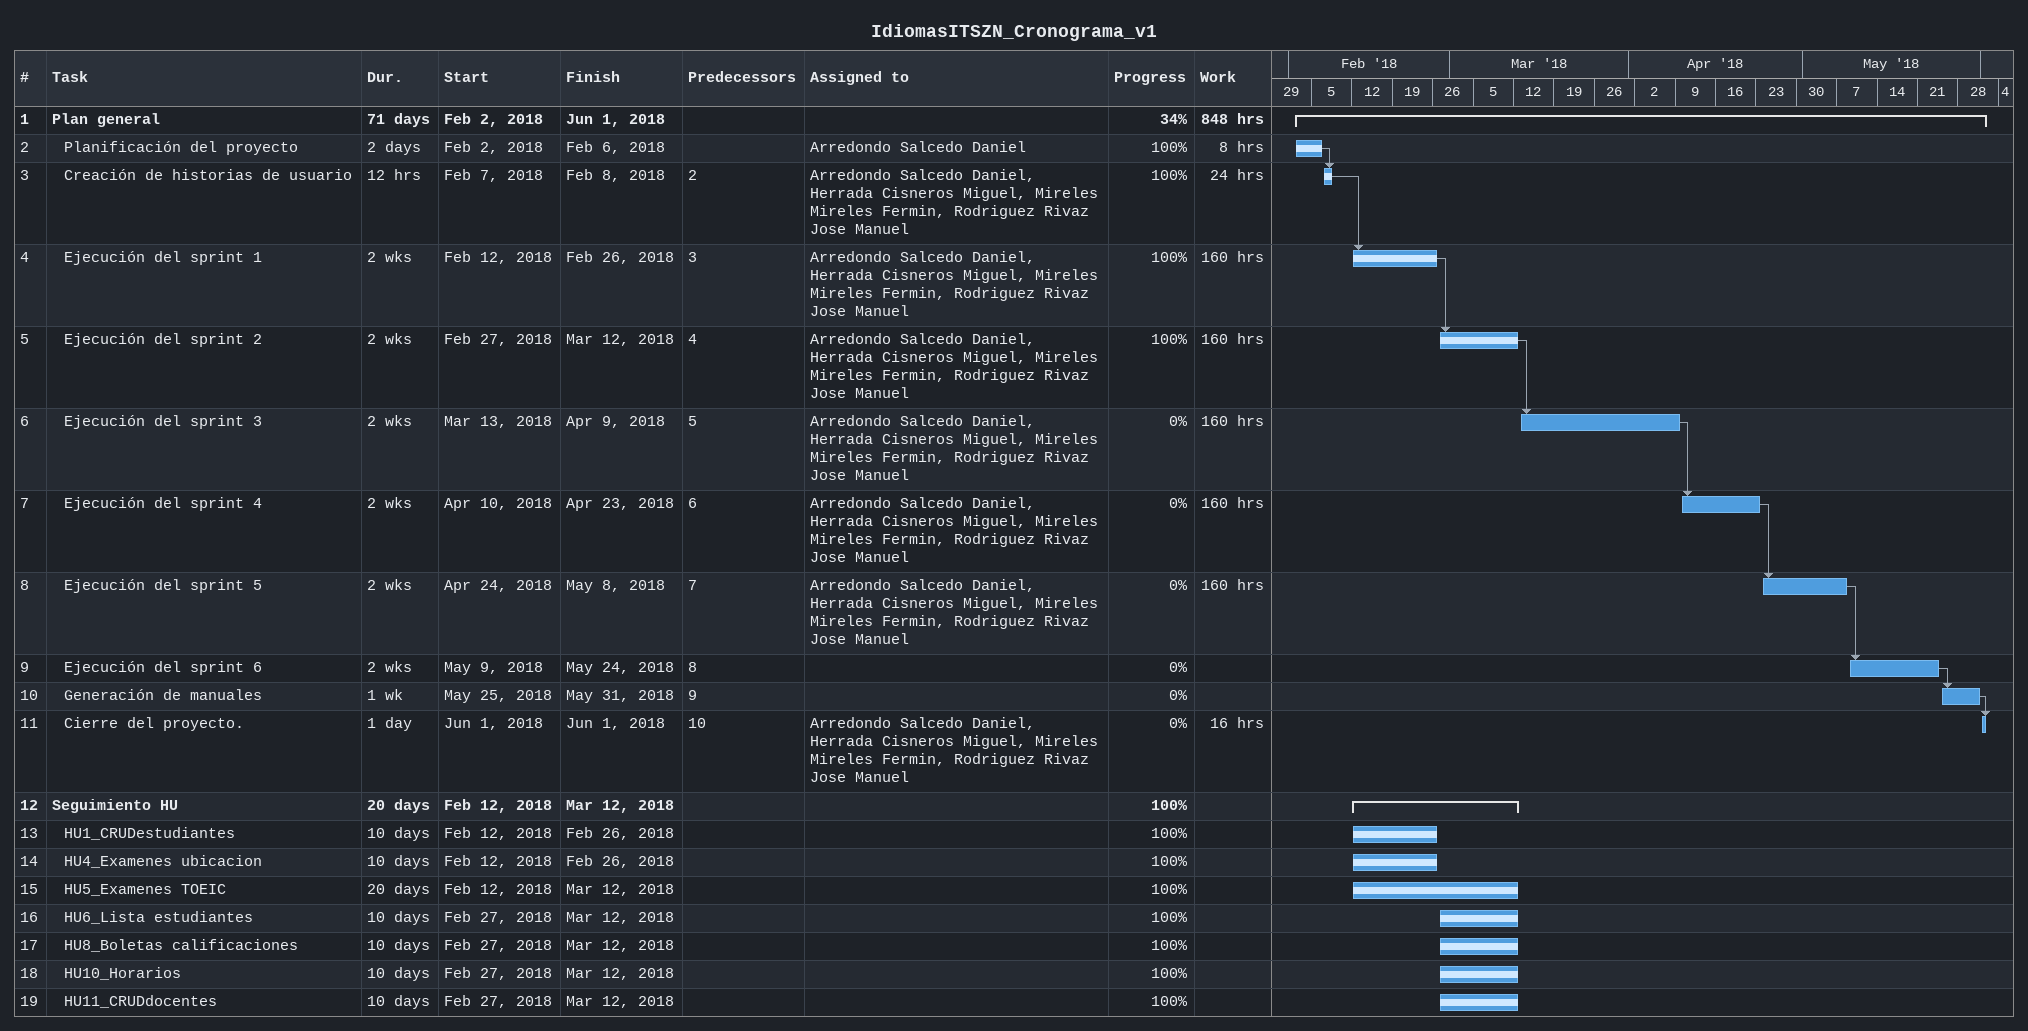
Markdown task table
IdiomasITSZN_Cronograma_v1

| ID | Level | Task | Duration | Start | Finish | Predecessors | Resources | % complete | Work (h) |
|---|---|---|---|---|---|---|---|---|---|
| 1 | 1 | **Plan general** | 71d | 2018-02-02 | 2018-06-01 |  |  | 34 | 848 |
| 2 | 2 | Planificación del proyecto | 2d | 2018-02-02 | 2018-02-06 |  | Arredondo Salcedo Daniel | 100 | 8 |
| 3 | 2 | Creación de historias de usuario | 12h | 2018-02-07 | 2018-02-08 | 2 | Arredondo Salcedo Daniel, Herrada Cisneros Miguel, Mireles Mireles Fermin, Rodriguez Rivaz Jose Manuel | 100 | 24 |
| 4 | 2 | Ejecución del sprint 1 | 2w | 2018-02-12 | 2018-02-26 | 3 | Arredondo Salcedo Daniel, Herrada Cisneros Miguel, Mireles Mireles Fermin, Rodriguez Rivaz Jose Manuel | 100 | 160 |
| 5 | 2 | Ejecución del sprint 2 | 2w | 2018-02-27 | 2018-03-12 | 4 | Arredondo Salcedo Daniel, Herrada Cisneros Miguel, Mireles Mireles Fermin, Rodriguez Rivaz Jose Manuel | 100 | 160 |
| 6 | 2 | Ejecución del sprint 3 | 2w | 2018-03-13 | 2018-04-09 | 5 | Arredondo Salcedo Daniel, Herrada Cisneros Miguel, Mireles Mireles Fermin, Rodriguez Rivaz Jose Manuel | 0 | 160 |
| 7 | 2 | Ejecución del sprint 4 | 2w | 2018-04-10 | 2018-04-23 | 6 | Arredondo Salcedo Daniel, Herrada Cisneros Miguel, Mireles Mireles Fermin, Rodriguez Rivaz Jose Manuel | 0 | 160 |
| 8 | 2 | Ejecución del sprint 5 | 2w | 2018-04-24 | 2018-05-08 | 7 | Arredondo Salcedo Daniel, Herrada Cisneros Miguel, Mireles Mireles Fermin, Rodriguez Rivaz Jose Manuel | 0 | 160 |
| 9 | 2 | Ejecución del sprint 6 | 2w | 2018-05-09 | 2018-05-24 | 8 |  | 0 |  |
| 10 | 2 | Generación de manuales | 1w | 2018-05-25 | 2018-05-31 | 9 |  | 0 |  |
| 11 | 2 | Cierre del proyecto. | 1d | 2018-06-01 | 2018-06-01 | 10 | Arredondo Salcedo Daniel, Herrada Cisneros Miguel, Mireles Mireles Fermin, Rodriguez Rivaz Jose Manuel | 0 | 16 |
| 12 | 1 | **Seguimiento HU** | 20d | 2018-02-12 | 2018-03-12 |  |  | 100 |  |
| 13 | 2 | HU1_CRUDestudiantes | 10d | 2018-02-12 | 2018-02-26 |  |  | 100 |  |
| 14 | 2 | HU4_Examenes ubicacion | 10d | 2018-02-12 | 2018-02-26 |  |  | 100 |  |
| 15 | 2 | HU5_Examenes TOEIC | 20d | 2018-02-12 | 2018-03-12 |  |  | 100 |  |
| 16 | 2 | HU6_Lista estudiantes | 10d | 2018-02-27 | 2018-03-12 |  |  | 100 |  |
| 17 | 2 | HU8_Boletas calificaciones | 10d | 2018-02-27 | 2018-03-12 |  |  | 100 |  |
| 18 | 2 | HU10_Horarios | 10d | 2018-02-27 | 2018-03-12 |  |  | 100 |  |
| 19 | 2 | HU11_CRUDdocentes | 10d | 2018-02-27 | 2018-03-12 |  |  | 100 |  |
